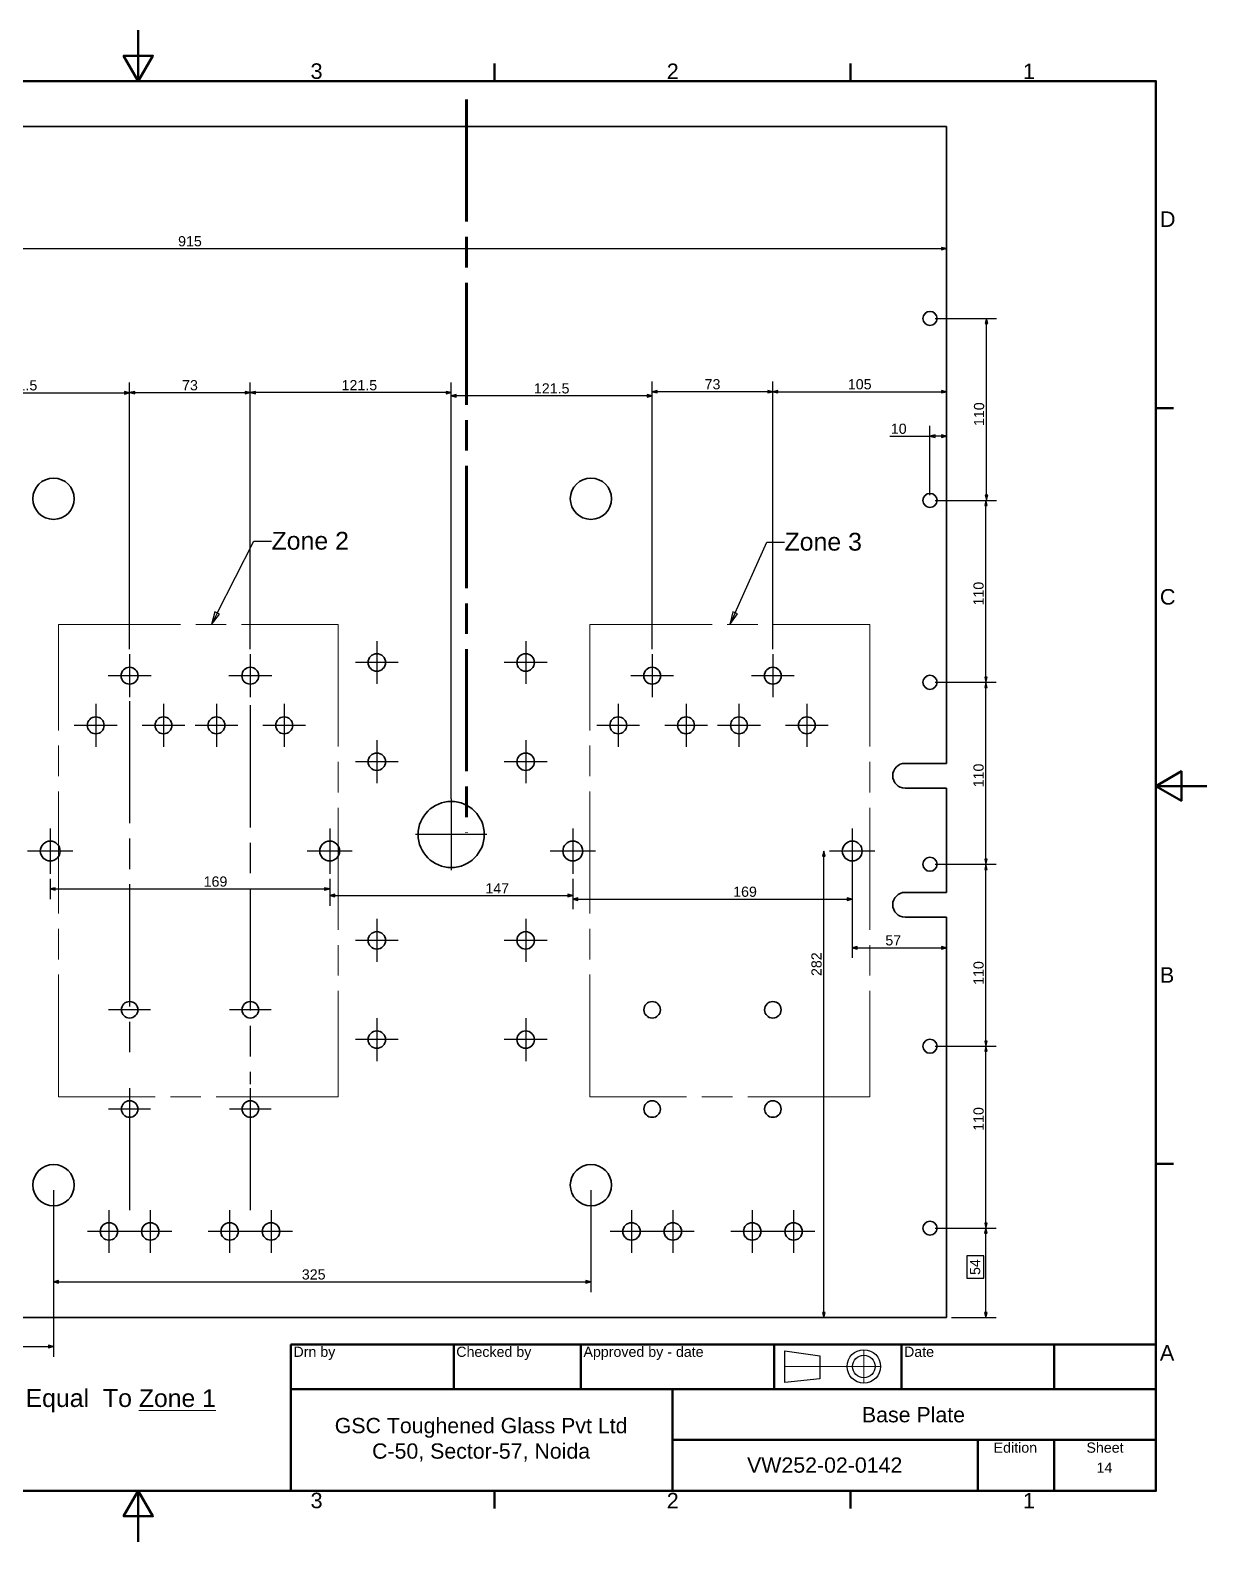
# Paper-space layout 'Base Plate' of a CAD drawing. Header units: millimetres. Extents: x 0 to 420, y 0 to 297.
# Drawn here: x 188.8 to 420, y 0 to 297 of the extents above; entities that cross this region are included whole.
import ezdxf

# ---------------------------------------------------------------- set-up
doc = ezdxf.new("R2010")
doc.units = ezdxf.units.MM
doc.linetypes.add('ACAD_ISO08W100', pattern=[36, 24, -3, 6, -3])
for name, color, linetype, lineweight in [('2dTransBorder', 7, 'Continuous', 35), ('2dTransTitleBlock', 7, 'Continuous', 35), ('Center Mark', 7, 'ACAD_ISO08W100', 25), ('Dimensions', 5, 'Continuous', 25), ('Leader Lines', 5, 'Continuous', 25), ('Sketch Lines', 7, 'Continuous', 25), ('Text', 5, 'Continuous', 25), ('Visible Edges', 7, 'Continuous', 50)]:
    doc.layers.add(name, color=color, linetype=linetype, lineweight=lineweight)
doc.layers.add('Title', color=7, linetype='Continuous')
doc.styles.add('Current-ISO', font='ARIAL.TTF')
doc.styles.get("Standard").update_dxf_attribs({"font": 'ARIAL.TTF'})
doc.styles.add('Text Style5', font='ARIAL.TTF')
doc.styles.add('Text Style8', font='ARIAL.TTF')

# ---------------------------------------------------------------- blocks, each defined once
blk = doc.blocks.new('2dTransSymbol2')
at = {"color": 179}
for points in [[(72.47, 254.33), (71.47, 254.08), (72.47, 253.83), (72.47, 254.33)], [(367.85, 253.83), (368.85, 254.08), (367.85, 254.33), (367.85, 253.83)]]:
    blk.add_solid(points, dxfattribs=at)
at = {"layer": 'Dimensions', "color": 179, "linetype": 'Continuous', "lineweight": 25, "true_color": 0x262659}
for p, q in [((71.47, 277.07), (71.47, 252.08)), ((368.85, 277.07), (368.85, 252.08)), ((72.47, 254.33), (71.47, 254.08)), ((72.47, 254.08), (71.47, 254.08)), ((71.47, 254.08), (72.47, 253.83)), ((72.47, 253.83), (72.47, 254.33)), ((72.47, 254.08), (367.85, 254.08)), ((368.85, 254.08), (367.85, 254.33)), ((367.85, 254.33), (367.85, 253.83)), ((367.85, 254.08), (368.85, 254.08)), ((367.85, 253.83), (368.85, 254.08))]:
    blk.add_line(p, q, dxfattribs=at)
for points in [[(72.47, 254.33), (71.47, 254.08), (72.47, 253.83), (72.47, 254.33)], [(367.85, 253.83), (368.85, 254.08), (367.85, 254.33), (367.85, 253.83)]]:
    blk.add_lwpolyline(points, dxfattribs=at)
at = {"layer": 'Dimensions', "linetype": 'Continuous', "lineweight": 25, "insert": (217.83, 254.51), "char_height": 2, "attachment_point": 7, "style": 'Text Style5'}
blk.add_mtext('915', dxfattribs=at)
blk = doc.blocks.new('2dCenterMark21')
at = {"layer": 'Center Mark', "lineweight": 25}
for p, q in [((208.3, 174.38), (208.3, 165.96)), ((212.51, 170.17), (204.09, 170.17))]:
    blk.add_line(p, q, dxfattribs=at)
blk = doc.blocks.new('2dCenterMark22')
at = {"layer": 'Center Mark', "lineweight": 25}
for p, q in [((201.64, 164.63), (201.64, 156.21)), ((205.84, 160.42), (197.43, 160.42))]:
    blk.add_line(p, q, dxfattribs=at)
blk = doc.blocks.new('2dCenterMark23')
at = {"layer": 'Center Mark', "lineweight": 25}
for p, q in [((232.02, 174.38), (232.02, 165.96)), ((236.23, 170.17), (227.82, 170.17))]:
    blk.add_line(p, q, dxfattribs=at)
blk = doc.blocks.new('2dCenterMark24')
at = {"layer": 'Center Mark', "lineweight": 25}
for p, q in [((225.36, 164.63), (225.36, 156.21)), ((229.57, 160.42), (221.16, 160.42))]:
    blk.add_line(p, q, dxfattribs=at)
blk = doc.blocks.new('2dCenterMark25')
at = {"layer": 'Center Mark', "lineweight": 25}
for p, q in [((214.96, 164.63), (214.96, 156.21)), ((219.17, 160.42), (210.76, 160.42))]:
    blk.add_line(p, q, dxfattribs=at)
blk = doc.blocks.new('2dCenterMark26')
at = {"layer": 'Center Mark', "lineweight": 25}
for p, q in [((238.69, 164.63), (238.69, 156.21)), ((242.89, 160.42), (234.48, 160.42))]:
    blk.add_line(p, q, dxfattribs=at)
blk = doc.blocks.new('2dCenterMark27')
at = {"layer": 'Center Mark', "lineweight": 25}
for p, q in [((256.89, 176.98), (256.89, 168.56)), ((261.09, 172.77), (252.68, 172.77))]:
    blk.add_line(p, q, dxfattribs=at)
blk = doc.blocks.new('2dCenterMark28')
at = {"layer": 'Center Mark', "lineweight": 25}
for p, q in [((256.89, 157.48), (256.89, 149.06)), ((261.09, 153.27), (252.68, 153.27))]:
    blk.add_line(p, q, dxfattribs=at)
blk = doc.blocks.new('2dCenterMark29')
at = {"layer": 'Center Mark', "lineweight": 25}
for p, q in [((256.89, 122.38), (256.89, 113.96)), ((261.09, 118.17), (252.68, 118.17))]:
    blk.add_line(p, q, dxfattribs=at)
blk = doc.blocks.new('2dCenterMark30')
at = {"layer": 'Center Mark', "lineweight": 25}
for p, q in [((256.89, 102.88), (256.89, 94.46)), ((261.09, 98.67), (252.68, 98.67))]:
    blk.add_line(p, q, dxfattribs=at)
blk = doc.blocks.new('2dCenterMark31')
at = {"layer": 'Center Mark', "lineweight": 25}
for p, q in [((204.24, 65.18), (204.24, 56.76)), ((208.44, 60.97), (200.03, 60.97))]:
    blk.add_line(p, q, dxfattribs=at)
blk = doc.blocks.new('2dCenterMark32')
at = {"layer": 'Center Mark', "lineweight": 25}
for p, q in [((212.36, 65.18), (212.36, 56.76)), ((216.57, 60.97), (208.16, 60.97))]:
    blk.add_line(p, q, dxfattribs=at)
blk = doc.blocks.new('2dCenterMark33')
at = {"layer": 'Center Mark', "lineweight": 25}
for p, q in [((227.96, 65.18), (227.96, 56.76)), ((232.17, 60.97), (223.76, 60.97))]:
    blk.add_line(p, q, dxfattribs=at)
blk = doc.blocks.new('2dCenterMark34')
at = {"layer": 'Center Mark', "lineweight": 25}
for p, q in [((236.09, 65.18), (236.09, 56.76)), ((240.29, 60.97), (231.88, 60.97))]:
    blk.add_line(p, q, dxfattribs=at)
blk = doc.blocks.new('2dCenterMark35')
at = {"layer": 'Center Mark', "lineweight": 25}
for p, q in [((286.14, 157.48), (286.14, 149.06)), ((290.34, 153.27), (281.93, 153.27))]:
    blk.add_line(p, q, dxfattribs=at)
blk = doc.blocks.new('2dCenterMark36')
at = {"layer": 'Center Mark', "lineweight": 25}
for p, q in [((286.14, 176.98), (286.14, 168.56)), ((290.34, 172.77), (281.93, 172.77))]:
    blk.add_line(p, q, dxfattribs=at)
blk = doc.blocks.new('2dCenterMark37')
at = {"layer": 'Center Mark', "lineweight": 25}
for p, q in [((304.34, 164.63), (304.34, 156.21)), ((308.54, 160.42), (300.13, 160.42))]:
    blk.add_line(p, q, dxfattribs=at)
blk = doc.blocks.new('2dCenterMark38')
at = {"layer": 'Center Mark', "lineweight": 25}
for p, q in [((311, 174.38), (311, 165.96)), ((315.21, 170.17), (306.79, 170.17))]:
    blk.add_line(p, q, dxfattribs=at)
blk = doc.blocks.new('2dCenterMark39')
at = {"layer": 'Center Mark', "lineweight": 25}
for p, q in [((317.66, 164.63), (317.66, 156.21)), ((321.87, 160.42), (313.46, 160.42))]:
    blk.add_line(p, q, dxfattribs=at)
blk = doc.blocks.new('2dCenterMark40')
at = {"layer": 'Center Mark', "lineweight": 25}
for p, q in [((328.06, 164.63), (328.06, 156.21)), ((332.27, 160.42), (323.86, 160.42))]:
    blk.add_line(p, q, dxfattribs=at)
blk = doc.blocks.new('2dCenterMark41')
at = {"layer": 'Center Mark', "lineweight": 25}
for p, q in [((334.72, 174.38), (334.72, 165.96)), ((338.93, 170.17), (330.52, 170.17))]:
    blk.add_line(p, q, dxfattribs=at)
blk = doc.blocks.new('2dCenterMark42')
at = {"layer": 'Center Mark', "lineweight": 25}
for p, q in [((341.39, 164.63), (341.39, 156.21)), ((345.59, 160.42), (337.18, 160.42))]:
    blk.add_line(p, q, dxfattribs=at)
blk = doc.blocks.new('2dCenterMark43')
at = {"layer": 'Center Mark', "lineweight": 25}
for p, q in [((286.14, 102.88), (286.14, 94.46)), ((290.34, 98.67), (281.93, 98.67))]:
    blk.add_line(p, q, dxfattribs=at)
blk = doc.blocks.new('2dCenterMark44')
at = {"layer": 'Center Mark', "lineweight": 25}
for p, q in [((286.14, 122.38), (286.14, 113.96)), ((290.34, 118.17), (281.93, 118.17))]:
    blk.add_line(p, q, dxfattribs=at)
blk = doc.blocks.new('2dCenterMark45')
at = {"layer": 'Center Mark', "lineweight": 25}
for p, q in [((306.94, 65.18), (306.94, 56.76)), ((311.14, 60.97), (302.73, 60.97))]:
    blk.add_line(p, q, dxfattribs=at)
blk = doc.blocks.new('2dCenterMark46')
at = {"layer": 'Center Mark', "lineweight": 25}
for p, q in [((315.06, 65.18), (315.06, 56.76)), ((319.27, 60.97), (310.86, 60.97))]:
    blk.add_line(p, q, dxfattribs=at)
blk = doc.blocks.new('2dCenterMark47')
at = {"layer": 'Center Mark', "lineweight": 25}
for p, q in [((330.66, 65.18), (330.66, 56.76)), ((334.87, 60.97), (326.46, 60.97))]:
    blk.add_line(p, q, dxfattribs=at)
blk = doc.blocks.new('2dCenterMark48')
at = {"layer": 'Center Mark', "lineweight": 25}
for p, q in [((338.79, 65.18), (338.79, 56.76)), ((342.99, 60.97), (334.58, 60.97))]:
    blk.add_line(p, q, dxfattribs=at)
blk = doc.blocks.new('2dTransSymbol10')
at = {"color": 179}
for points in [[(209.3, 226.04), (208.3, 225.79), (209.3, 225.54), (209.3, 226.04)], [(231.02, 225.54), (232.02, 225.79), (231.02, 226.04), (231.02, 225.54)]]:
    blk.add_solid(points, dxfattribs=at)
at = {"layer": 'Dimensions', "color": 179, "linetype": 'Continuous', "lineweight": 25, "true_color": 0x262659}
for p, q in [((208.3, 175.38), (208.3, 227.79)), ((209.3, 226.04), (208.3, 225.79)), ((209.3, 225.79), (208.3, 225.79)), ((208.3, 225.79), (209.3, 225.54)), ((209.3, 225.54), (209.3, 226.04)), ((209.3, 225.79), (231.02, 225.79)), ((232.02, 225.79), (231.02, 226.04)), ((231.02, 226.04), (231.02, 225.54)), ((231.02, 225.79), (232.02, 225.79)), ((231.02, 225.54), (232.02, 225.79)), ((232.02, 175.38), (232.02, 227.79))]:
    blk.add_line(p, q, dxfattribs=at)
for points in [[(209.3, 226.04), (208.3, 225.79), (209.3, 225.54), (209.3, 226.04)], [(231.02, 225.54), (232.02, 225.79), (231.02, 226.04), (231.02, 225.54)]]:
    blk.add_lwpolyline(points, dxfattribs=at)
at = {"layer": 'Dimensions', "color": 18, "linetype": 'Continuous', "lineweight": 25, "true_color": 0x000000, "insert": (218.61, 226.22), "char_height": 2, "attachment_point": 7, "style": 'Text Style5'}
blk.add_mtext('73', dxfattribs=at)
blk = doc.blocks.new('2dTransSymbol11')
at = {"color": 179}
for points in [[(233.02, 226.04), (232.02, 225.79), (233.02, 225.54), (233.02, 226.04)], [(270.51, 225.54), (271.51, 225.79), (270.51, 226.04), (270.51, 225.54)]]:
    blk.add_solid(points, dxfattribs=at)
at = {"layer": 'Dimensions', "color": 179, "linetype": 'Continuous', "lineweight": 25, "true_color": 0x262659}
for p, q in [((232.02, 175.38), (232.02, 227.79)), ((233.02, 226.04), (232.02, 225.79)), ((233.02, 225.79), (232.02, 225.79)), ((232.02, 225.79), (233.02, 225.54)), ((233.02, 225.54), (233.02, 226.04)), ((270.51, 225.79), (233.02, 225.79)), ((271.51, 225.79), (270.51, 226.04)), ((270.51, 226.04), (270.51, 225.54)), ((270.51, 225.79), (271.51, 225.79)), ((270.51, 225.54), (271.51, 225.79)), ((271.51, 145.97), (271.51, 227.79))]:
    blk.add_line(p, q, dxfattribs=at)
for points in [[(233.02, 226.04), (232.02, 225.79), (233.02, 225.54), (233.02, 226.04)], [(270.51, 225.54), (271.51, 225.79), (270.51, 226.04), (270.51, 225.54)]]:
    blk.add_lwpolyline(points, dxfattribs=at)
at = {"layer": 'Dimensions', "color": 178, "linetype": 'Continuous', "lineweight": 25, "true_color": 0x000001, "insert": (249.96, 226.23), "char_height": 2, "attachment_point": 7, "style": 'Text Style5'}
blk.add_mtext('121.5', dxfattribs=at)
blk = doc.blocks.new('2dTransSymbol12')
at = {"color": 179}
for points in [[(272.51, 225.42), (271.51, 225.17), (272.51, 224.92), (272.51, 225.42)], [(310, 224.92), (311, 225.17), (310, 225.42), (310, 224.92)]]:
    blk.add_solid(points, dxfattribs=at)
at = {"layer": 'Dimensions', "color": 179, "linetype": 'Continuous', "lineweight": 25, "true_color": 0x262659}
for p, q in [((271.51, 145.97), (271.51, 227.17)), ((311, 175.38), (311, 227.17)), ((272.51, 225.42), (271.51, 225.17)), ((272.51, 225.17), (271.51, 225.17)), ((271.51, 225.17), (272.51, 224.92)), ((272.51, 224.92), (272.51, 225.42)), ((310, 225.17), (272.51, 225.17)), ((311, 225.17), (310, 225.42)), ((310, 225.42), (310, 224.92)), ((310, 225.17), (311, 225.17)), ((310, 224.92), (311, 225.17))]:
    blk.add_line(p, q, dxfattribs=at)
for points in [[(272.51, 225.42), (271.51, 225.17), (272.51, 224.92), (272.51, 225.42)], [(310, 224.92), (311, 225.17), (310, 225.42), (310, 224.92)]]:
    blk.add_lwpolyline(points, dxfattribs=at)
at = {"layer": 'Dimensions', "linetype": 'Continuous', "lineweight": 25, "insert": (287.76, 225.6), "char_height": 2, "attachment_point": 7, "style": 'Text Style5'}
blk.add_mtext('121.5', dxfattribs=at)
blk = doc.blocks.new('2dTransSymbol13')
at = {"color": 179}
for points in [[(312, 226.23), (311, 225.98), (312, 225.73), (312, 226.23)], [(333.72, 225.73), (334.72, 225.98), (333.72, 226.23), (333.72, 225.73)]]:
    blk.add_solid(points, dxfattribs=at)
at = {"layer": 'Dimensions', "color": 179, "linetype": 'Continuous', "lineweight": 25, "true_color": 0x262659}
for p, q in [((311, 175.38), (311, 227.98)), ((312, 226.23), (311, 225.98)), ((312, 225.98), (311, 225.98)), ((311, 225.98), (312, 225.73)), ((312, 225.73), (312, 226.23)), ((333.72, 225.98), (312, 225.98)), ((334.72, 225.98), (333.72, 226.23)), ((333.72, 226.23), (333.72, 225.73)), ((333.72, 225.98), (334.72, 225.98)), ((333.72, 225.73), (334.72, 225.98)), ((334.72, 175.38), (334.72, 227.98))]:
    blk.add_line(p, q, dxfattribs=at)
for points in [[(312, 226.23), (311, 225.98), (312, 225.73), (312, 226.23)], [(333.72, 225.73), (334.72, 225.98), (333.72, 226.23), (333.72, 225.73)]]:
    blk.add_lwpolyline(points, dxfattribs=at)
at = {"layer": 'Dimensions', "linetype": 'Continuous', "lineweight": 25, "insert": (321.31, 226.41), "char_height": 2, "attachment_point": 7, "style": 'Text Style5'}
blk.add_mtext('73', dxfattribs=at)
blk = doc.blocks.new('2dTransSymbol14')
at = {"color": 179}
for points in [[(335.72, 226.23), (334.72, 225.98), (335.72, 225.73), (335.72, 226.23)], [(367.85, 225.73), (368.85, 225.98), (367.85, 226.23), (367.85, 225.73)]]:
    blk.add_solid(points, dxfattribs=at)
at = {"layer": 'Dimensions', "color": 179, "linetype": 'Continuous', "lineweight": 25, "true_color": 0x262659}
for p, q in [((334.72, 175.38), (334.72, 227.98)), ((335.72, 226.23), (334.72, 225.98)), ((335.72, 225.98), (334.72, 225.98)), ((334.72, 225.98), (335.72, 225.73)), ((335.72, 225.73), (335.72, 226.23)), ((335.72, 225.98), (367.85, 225.98)), ((368.85, 225.98), (367.85, 226.23)), ((367.85, 226.23), (367.85, 225.73)), ((367.85, 225.98), (368.85, 225.98)), ((367.85, 225.73), (368.85, 225.98))]:
    blk.add_line(p, q, dxfattribs=at)
for points in [[(335.72, 226.23), (334.72, 225.98), (335.72, 225.73), (335.72, 226.23)], [(367.85, 225.73), (368.85, 225.98), (367.85, 226.23), (367.85, 225.73)]]:
    blk.add_lwpolyline(points, dxfattribs=at)
at = {"layer": 'Dimensions', "linetype": 'Continuous', "lineweight": 25, "insert": (349.46, 226.41), "char_height": 2, "attachment_point": 7, "style": 'Text Style5'}
blk.add_mtext('105', dxfattribs=at)
blk = doc.blocks.new('2dTransSymbol23')
at = {"color": 6}
for points in [[(351.32, 116.97), (350.32, 116.72), (351.32, 116.47), (351.32, 116.97)], [(367.85, 116.47), (368.85, 116.72), (367.85, 116.97), (367.85, 116.47)]]:
    blk.add_solid(points, dxfattribs=at)
at = {"layer": 'Dimensions', "color": 6, "linetype": 'Continuous', "lineweight": 25, "true_color": 0xff00ff}
for p, q in [((350.32, 131.27), (350.32, 114.72)), ((351.32, 116.97), (350.32, 116.72)), ((351.32, 116.72), (350.32, 116.72)), ((350.32, 116.72), (351.32, 116.47)), ((351.32, 116.47), (351.32, 116.97)), ((351.32, 116.72), (367.85, 116.72)), ((368.85, 116.72), (367.85, 116.97)), ((367.85, 116.97), (367.85, 116.47)), ((367.85, 116.72), (368.85, 116.72)), ((367.85, 116.47), (368.85, 116.72))]:
    blk.add_line(p, q, dxfattribs=at)
for points in [[(351.32, 116.97), (350.32, 116.72), (351.32, 116.47), (351.32, 116.97)], [(367.85, 116.47), (368.85, 116.72), (367.85, 116.97), (367.85, 116.47)]]:
    blk.add_lwpolyline(points, dxfattribs=at)
at = {"layer": 'Dimensions', "linetype": 'Continuous', "lineweight": 25, "insert": (356.83, 117.15), "char_height": 2, "attachment_point": 7, "style": 'Text Style5'}
blk.add_mtext('57', dxfattribs=at)
blk = doc.blocks.new('2dTransSymbol30')
at = {"color": 179}
for points in [[(376.84, 60.62), (376.59, 61.62), (376.34, 60.62), (376.84, 60.62)], [(376.34, 45.07), (376.59, 44.07), (376.84, 45.07), (376.34, 45.07)]]:
    blk.add_solid(points, dxfattribs=at)
at = {"layer": 'Dimensions', "color": 179, "linetype": 'Continuous', "lineweight": 25, "true_color": 0x262659}
for p, q in [((366.6, 61.62), (378.59, 61.62)), ((376.59, 61.62), (376.34, 60.62)), ((376.34, 60.62), (376.84, 60.62)), ((376.59, 60.62), (376.59, 61.62)), ((376.84, 60.62), (376.59, 61.62)), ((376.59, 45.07), (376.59, 60.62)), ((376.19, 56.18), (372.85, 56.18)), ((372.85, 56.18), (372.85, 51.77)), ((376.19, 51.77), (376.19, 56.18)), ((372.85, 51.77), (376.19, 51.77)), ((376.34, 45.07), (376.59, 44.07)), ((376.84, 45.07), (376.34, 45.07)), ((376.59, 45.07), (376.59, 44.07)), ((376.59, 44.07), (376.84, 45.07)), ((369.85, 44.07), (378.59, 44.07))]:
    blk.add_line(p, q, dxfattribs=at)
for points in [[(376.84, 60.62), (376.59, 61.62), (376.34, 60.62), (376.84, 60.62)], [(376.34, 45.07), (376.59, 44.07), (376.84, 45.07), (376.34, 45.07)]]:
    blk.add_lwpolyline(points, dxfattribs=at)
at = {"layer": 'Dimensions', "color": 18, "linetype": 'Continuous', "lineweight": 25, "true_color": 0x000000, "insert": (375.5, 52.42), "char_height": 2, "attachment_point": 7, "rotation": 90, "style": 'Text Style5'}
blk.add_mtext('54', dxfattribs=at)
blk = doc.blocks.new('2dTransSymbol31')
at = {"color": 179}
for points in [[(376.85, 96.37), (376.6, 97.37), (376.35, 96.37), (376.85, 96.37)], [(376.35, 62.62), (376.6, 61.62), (376.85, 62.62), (376.35, 62.62)]]:
    blk.add_solid(points, dxfattribs=at)
at = {"layer": 'Dimensions', "color": 179, "linetype": 'Continuous', "lineweight": 25, "true_color": 0x262659}
for p, q in [((366.6, 97.37), (378.6, 97.37)), ((376.6, 97.37), (376.35, 96.37)), ((376.35, 96.37), (376.85, 96.37)), ((376.6, 96.37), (376.6, 97.37)), ((376.85, 96.37), (376.6, 97.37)), ((376.6, 62.62), (376.6, 96.37)), ((376.35, 62.62), (376.6, 61.62)), ((376.85, 62.62), (376.35, 62.62)), ((376.6, 62.62), (376.6, 61.62)), ((376.6, 61.62), (376.85, 62.62)), ((366.6, 61.62), (378.6, 61.62))]:
    blk.add_line(p, q, dxfattribs=at)
for points in [[(376.85, 96.37), (376.6, 97.37), (376.35, 96.37), (376.85, 96.37)], [(376.35, 62.62), (376.6, 61.62), (376.85, 62.62), (376.35, 62.62)]]:
    blk.add_lwpolyline(points, dxfattribs=at)
at = {"layer": 'Dimensions', "linetype": 'Continuous', "lineweight": 25, "insert": (376.17, 80.74), "char_height": 2, "attachment_point": 7, "rotation": 90, "style": 'Text Style5'}
blk.add_mtext('110', dxfattribs=at)
blk = doc.blocks.new('2dTransSymbol32')
at = {"color": 179}
for points in [[(376.85, 132.12), (376.6, 133.12), (376.35, 132.12), (376.85, 132.12)], [(376.35, 98.37), (376.6, 97.37), (376.85, 98.37), (376.35, 98.37)]]:
    blk.add_solid(points, dxfattribs=at)
at = {"layer": 'Dimensions', "color": 179, "linetype": 'Continuous', "lineweight": 25, "true_color": 0x262659}
for p, q in [((366.6, 133.12), (378.6, 133.12)), ((376.6, 133.12), (376.35, 132.12)), ((376.35, 132.12), (376.85, 132.12)), ((376.6, 132.12), (376.6, 133.12)), ((376.85, 132.12), (376.6, 133.12)), ((376.6, 98.37), (376.6, 132.12)), ((376.35, 98.37), (376.6, 97.37)), ((376.85, 98.37), (376.35, 98.37)), ((376.6, 98.37), (376.6, 97.37)), ((376.6, 97.37), (376.85, 98.37)), ((366.6, 97.37), (378.6, 97.37))]:
    blk.add_line(p, q, dxfattribs=at)
for points in [[(376.85, 132.12), (376.6, 133.12), (376.35, 132.12), (376.85, 132.12)], [(376.35, 98.37), (376.6, 97.37), (376.85, 98.37), (376.35, 98.37)]]:
    blk.add_lwpolyline(points, dxfattribs=at)
at = {"layer": 'Dimensions', "linetype": 'Continuous', "lineweight": 25, "insert": (376.17, 109.42), "char_height": 2, "attachment_point": 7, "rotation": 90, "style": 'Text Style5'}
blk.add_mtext('110', dxfattribs=at)
blk = doc.blocks.new('2dTransSymbol33')
at = {"color": 179}
for points in [[(376.85, 167.87), (376.6, 168.87), (376.35, 167.87), (376.85, 167.87)], [(376.35, 134.12), (376.6, 133.12), (376.85, 134.12), (376.35, 134.12)]]:
    blk.add_solid(points, dxfattribs=at)
at = {"layer": 'Dimensions', "color": 179, "linetype": 'Continuous', "lineweight": 25, "true_color": 0x262659}
for p, q in [((366.6, 168.87), (378.6, 168.87)), ((376.6, 168.87), (376.35, 167.87)), ((376.35, 167.87), (376.85, 167.87)), ((376.6, 167.87), (376.6, 168.87)), ((376.85, 167.87), (376.6, 168.87)), ((376.6, 134.12), (376.6, 167.87)), ((376.35, 134.12), (376.6, 133.12)), ((376.85, 134.12), (376.35, 134.12)), ((376.6, 134.12), (376.6, 133.12)), ((376.6, 133.12), (376.85, 134.12)), ((366.6, 133.12), (378.6, 133.12))]:
    blk.add_line(p, q, dxfattribs=at)
for points in [[(376.85, 167.87), (376.6, 168.87), (376.35, 167.87), (376.85, 167.87)], [(376.35, 134.12), (376.6, 133.12), (376.85, 134.12), (376.35, 134.12)]]:
    blk.add_lwpolyline(points, dxfattribs=at)
at = {"layer": 'Dimensions', "linetype": 'Continuous', "lineweight": 25, "insert": (376.17, 148.24), "char_height": 2, "attachment_point": 7, "rotation": 90, "style": 'Text Style5'}
blk.add_mtext('110', dxfattribs=at)
blk = doc.blocks.new('2dTransSymbol34')
at = {"color": 179}
for points in [[(376.85, 203.62), (376.6, 204.62), (376.35, 203.62), (376.85, 203.62)], [(376.35, 169.87), (376.6, 168.87), (376.85, 169.87), (376.35, 169.87)]]:
    blk.add_solid(points, dxfattribs=at)
at = {"layer": 'Dimensions', "color": 179, "linetype": 'Continuous', "lineweight": 25, "true_color": 0x262659}
for p, q in [((366.6, 204.62), (378.6, 204.62)), ((376.6, 204.62), (376.35, 203.62)), ((376.35, 203.62), (376.85, 203.62)), ((376.6, 203.62), (376.6, 204.62)), ((376.85, 203.62), (376.6, 204.62)), ((376.6, 169.87), (376.6, 203.62)), ((376.35, 169.87), (376.6, 168.87)), ((376.85, 169.87), (376.35, 169.87)), ((376.6, 169.87), (376.6, 168.87)), ((376.6, 168.87), (376.85, 169.87)), ((366.6, 168.87), (378.6, 168.87))]:
    blk.add_line(p, q, dxfattribs=at)
for points in [[(376.85, 203.62), (376.6, 204.62), (376.35, 203.62), (376.85, 203.62)], [(376.35, 169.87), (376.6, 168.87), (376.85, 169.87), (376.35, 169.87)]]:
    blk.add_lwpolyline(points, dxfattribs=at)
at = {"layer": 'Dimensions', "linetype": 'Continuous', "lineweight": 25, "insert": (376.17, 183.96), "char_height": 2, "attachment_point": 7, "rotation": 90, "style": 'Text Style5'}
blk.add_mtext('110', dxfattribs=at)
blk = doc.blocks.new('2dTransSymbol35')
at = {"color": 179}
for points in [[(376.95, 239.37), (376.7, 240.37), (376.45, 239.37), (376.95, 239.37)], [(376.45, 205.62), (376.7, 204.62), (376.95, 205.62), (376.45, 205.62)]]:
    blk.add_solid(points, dxfattribs=at)
at = {"layer": 'Dimensions', "color": 179, "linetype": 'Continuous', "lineweight": 25, "true_color": 0x262659}
for p, q in [((366.6, 240.37), (378.7, 240.37)), ((376.7, 240.37), (376.45, 239.37)), ((376.45, 239.37), (376.95, 239.37)), ((376.7, 239.37), (376.7, 240.37)), ((376.95, 239.37), (376.7, 240.37)), ((376.7, 205.62), (376.7, 239.37)), ((376.45, 205.62), (376.7, 204.62)), ((376.95, 205.62), (376.45, 205.62)), ((376.7, 205.62), (376.7, 204.62)), ((376.7, 204.62), (376.95, 205.62)), ((366.6, 204.62), (378.7, 204.62))]:
    blk.add_line(p, q, dxfattribs=at)
for points in [[(376.95, 239.37), (376.7, 240.37), (376.45, 239.37), (376.95, 239.37)], [(376.45, 205.62), (376.7, 204.62), (376.95, 205.62), (376.45, 205.62)]]:
    blk.add_lwpolyline(points, dxfattribs=at)
at = {"layer": 'Dimensions', "linetype": 'Continuous', "lineweight": 25, "insert": (376.27, 219.23), "char_height": 2, "attachment_point": 7, "rotation": 90, "style": 'Text Style5'}
blk.add_mtext('110', dxfattribs=at)
blk = doc.blocks.new('2dTransSymbol38')
at = {"color": 179}
for points in [[(169.81, 226.01), (168.81, 225.76), (169.81, 225.51), (169.81, 226.01)], [(207.3, 225.51), (208.3, 225.76), (207.3, 226.01), (207.3, 225.51)]]:
    blk.add_solid(points, dxfattribs=at)
at = {"layer": 'Dimensions', "color": 179, "linetype": 'Continuous', "lineweight": 25, "true_color": 0x262659}
for p, q in [((168.81, 189.01), (168.81, 227.76)), ((169.81, 226.01), (168.81, 225.76)), ((169.81, 225.76), (168.81, 225.76)), ((168.81, 225.76), (169.81, 225.51)), ((169.81, 225.51), (169.81, 226.01)), ((169.81, 225.76), (207.3, 225.76)), ((208.3, 225.76), (207.3, 226.01)), ((207.3, 226.01), (207.3, 225.51)), ((207.3, 225.76), (208.3, 225.76)), ((207.3, 225.51), (208.3, 225.76)), ((208.3, 175.38), (208.3, 227.76)), ((168.81, 145.97), (168.81, 186.57))]:
    blk.add_line(p, q, dxfattribs=at)
for points in [[(169.81, 226.01), (168.81, 225.76), (169.81, 225.51), (169.81, 226.01)], [(207.3, 225.51), (208.3, 225.76), (207.3, 226.01), (207.3, 225.51)]]:
    blk.add_lwpolyline(points, dxfattribs=at)
at = {"layer": 'Dimensions', "color": 18, "linetype": 'Continuous', "lineweight": 25, "true_color": 0x000000, "insert": (183.17, 226.2), "char_height": 2, "attachment_point": 7, "style": 'Text Style5'}
blk.add_mtext('121.5', dxfattribs=at)
blk = doc.blocks.new('2dTransSymbol51')
at = {"color": 179}
for points in [[(366.6, 217.49), (365.6, 217.24), (366.6, 216.99), (366.6, 217.49)], [(367.85, 216.99), (368.85, 217.24), (367.85, 217.49), (367.85, 216.99)]]:
    blk.add_solid(points, dxfattribs=at)
at = {"layer": 'Dimensions', "color": 179, "linetype": 'Continuous', "lineweight": 25, "true_color": 0x262659}
for p, q in [((357.71, 217.24), (365.6, 217.24)), ((365.6, 205.62), (365.6, 219.24)), ((366.6, 217.49), (365.6, 217.24)), ((366.6, 217.24), (365.6, 217.24)), ((365.6, 217.24), (366.6, 216.99)), ((366.6, 216.99), (366.6, 217.49)), ((367.85, 217.24), (366.6, 217.24)), ((368.85, 217.24), (367.85, 217.49)), ((367.85, 217.49), (367.85, 216.99)), ((367.85, 217.24), (368.85, 217.24)), ((367.85, 216.99), (368.85, 217.24))]:
    blk.add_line(p, q, dxfattribs=at)
for points in [[(366.6, 217.49), (365.6, 217.24), (366.6, 216.99), (366.6, 217.49)], [(367.85, 216.99), (368.85, 217.24), (367.85, 217.49), (367.85, 216.99)]]:
    blk.add_lwpolyline(points, dxfattribs=at)
at = {"layer": 'Dimensions', "color": 18, "linetype": 'Continuous', "lineweight": 25, "true_color": 0x000000, "insert": (357.91, 217.67), "char_height": 2, "attachment_point": 7, "style": 'Text Style5'}
blk.add_mtext('10', dxfattribs=at)
blk = doc.blocks.new('2dTransSymbol54')
at = {"color": 179}
for points in [[(88.72, 38.62), (87.72, 38.37), (88.72, 38.12), (88.72, 38.62)], [(192.35, 38.12), (193.35, 38.37), (192.35, 38.62), (192.35, 38.12)]]:
    blk.add_solid(points, dxfattribs=at)
at = {"layer": 'Dimensions', "color": 179, "linetype": 'Continuous', "lineweight": 25, "true_color": 0x262659}
for p, q in [((193.35, 69.07), (193.35, 36.37)), ((87.72, 65.51), (87.72, 36.37)), ((88.72, 38.62), (87.72, 38.37)), ((88.72, 38.12), (88.72, 38.62)), ((193.35, 38.37), (192.35, 38.62)), ((192.35, 38.62), (192.35, 38.12)), ((88.72, 38.37), (87.72, 38.37)), ((87.72, 38.37), (88.72, 38.12)), ((88.72, 38.37), (192.35, 38.37)), ((192.35, 38.37), (193.35, 38.37)), ((192.35, 38.12), (193.35, 38.37))]:
    blk.add_line(p, q, dxfattribs=at)
for points in [[(88.72, 38.62), (87.72, 38.37), (88.72, 38.12), (88.72, 38.62)], [(192.35, 38.12), (193.35, 38.37), (192.35, 38.62), (192.35, 38.12)]]:
    blk.add_lwpolyline(points, dxfattribs=at)
at = {"layer": 'Dimensions', "color": 18, "linetype": 'Continuous', "lineweight": 25, "true_color": 0x000000, "insert": (134.19, 38.8), "char_height": 2, "attachment_point": 7, "style": 'Text Style5'}
blk.add_mtext('325', dxfattribs=at)
blk = doc.blocks.new('2dTransSymbol55')
at = {"color": 179}
for points in [[(194.35, 51.32), (193.35, 51.07), (194.35, 50.82), (194.35, 51.32)], [(297.97, 50.82), (298.97, 51.07), (297.97, 51.32), (297.97, 50.82)]]:
    blk.add_solid(points, dxfattribs=at)
at = {"layer": 'Dimensions', "color": 179, "linetype": 'Continuous', "lineweight": 25, "true_color": 0x262659}
for p, q in [((193.35, 69.07), (193.35, 49.07)), ((298.97, 69.07), (298.97, 49.07)), ((194.35, 51.32), (193.35, 51.07)), ((194.35, 51.07), (193.35, 51.07)), ((193.35, 51.07), (194.35, 50.82)), ((194.35, 50.82), (194.35, 51.32)), ((194.35, 51.07), (297.97, 51.07)), ((298.97, 51.07), (297.97, 51.32)), ((297.97, 51.32), (297.97, 50.82)), ((297.97, 51.07), (298.97, 51.07)), ((297.97, 50.82), (298.97, 51.07))]:
    blk.add_line(p, q, dxfattribs=at)
for points in [[(194.35, 51.32), (193.35, 51.07), (194.35, 50.82), (194.35, 51.32)], [(297.97, 50.82), (298.97, 51.07), (297.97, 51.32), (297.97, 50.82)]]:
    blk.add_lwpolyline(points, dxfattribs=at)
at = {"layer": 'Dimensions', "linetype": 'Continuous', "lineweight": 25, "insert": (242.15, 51.5), "char_height": 2, "attachment_point": 7, "style": 'Text Style5'}
blk.add_mtext('325', dxfattribs=at)
blk = doc.blocks.new('2dCenterMark55')
at = {"layer": 'Center Mark', "lineweight": 25}
for p, q in [((208.3, 165.19), (208.3, 95.65)), ((212.42, 104.52), (204.17, 104.52))]:
    blk.add_line(p, q, dxfattribs=at)
blk = doc.blocks.new('2dCenterMark56')
at = {"layer": 'Center Mark', "lineweight": 25}
for p, q in [((232.02, 164.36), (232.02, 89.92)), ((236.15, 104.52), (227.9, 104.52))]:
    blk.add_line(p, q, dxfattribs=at)
blk = doc.blocks.new('2dCenterMark57')
at = {"layer": 'Center Mark', "lineweight": 25}
for p, q in [((232.02, 89.14), (232.02, 62.62)), ((236.15, 85.02), (227.9, 85.02))]:
    blk.add_line(p, q, dxfattribs=at)
blk = doc.blocks.new('2dCenterMark58')
at = {"layer": 'Center Mark', "lineweight": 25}
for p, q in [((208.3, 89.14), (208.3, 63.57)), ((212.42, 85.02), (204.17, 85.02))]:
    blk.add_line(p, q, dxfattribs=at)
blk = doc.blocks.new('2dCenterMark59')
at = {"layer": 'Center Mark', "lineweight": 25}
for p, q in [((208.3, 174.33), (208.3, 166.01)), ((212.46, 170.17), (204.14, 170.17))]:
    blk.add_line(p, q, dxfattribs=at)
blk = doc.blocks.new('2dCenterMark60')
at = {"layer": 'Center Mark', "lineweight": 25}
for p, q in [((232.02, 174.33), (232.02, 166.01)), ((236.18, 170.17), (227.87, 170.17))]:
    blk.add_line(p, q, dxfattribs=at)
blk = doc.blocks.new('2dCenterMark61')
at = {"layer": 'Center Mark', "lineweight": 25}
for p, q in [((271.51, 145.97), (271.51, 131.97)), ((278.51, 138.97), (264.51, 138.97))]:
    blk.add_line(p, q, dxfattribs=at)
blk = doc.blocks.new('2dCenterMark62')
at = {"layer": 'Center Mark', "lineweight": 25}
for p, q in [((350.32, 140.17), (350.32, 131.27)), ((354.77, 135.72), (345.87, 135.72))]:
    blk.add_line(p, q, dxfattribs=at)
blk = doc.blocks.new('2dCenterMark63')
at = {"layer": 'Center Mark', "lineweight": 25}
for p, q in [((295.4, 140.17), (295.4, 131.27)), ((299.85, 135.72), (290.95, 135.72))]:
    blk.add_line(p, q, dxfattribs=at)
blk = doc.blocks.new('2dCenterMark64')
at = {"layer": 'Center Mark', "lineweight": 25}
for p, q in [((247.62, 140.17), (247.62, 131.27)), ((252.07, 135.72), (243.17, 135.72))]:
    blk.add_line(p, q, dxfattribs=at)
blk = doc.blocks.new('2dCenterMark65')
at = {"layer": 'Center Mark', "lineweight": 25}
for p, q in [((192.7, 140.17), (192.7, 131.27)), ((197.15, 135.72), (188.25, 135.72))]:
    blk.add_line(p, q, dxfattribs=at)
blk = doc.blocks.new('2dTransSymbol60')
at = {"color": 179}
for points in [[(193.7, 128.52), (192.7, 128.27), (193.7, 128.02), (193.7, 128.52)], [(246.62, 128.02), (247.62, 128.27), (246.62, 128.52), (246.62, 128.02)]]:
    blk.add_solid(points, dxfattribs=at)
at = {"layer": 'Dimensions', "color": 179, "linetype": 'Continuous', "lineweight": 25, "true_color": 0x262659}
for p, q in [((192.7, 130.27), (192.7, 126.27)), ((193.7, 128.52), (192.7, 128.27)), ((193.7, 128.27), (192.7, 128.27)), ((192.7, 128.27), (193.7, 128.02)), ((193.7, 128.02), (193.7, 128.52)), ((193.7, 128.27), (246.62, 128.27)), ((247.62, 128.27), (246.62, 128.52)), ((246.62, 128.52), (246.62, 128.02)), ((246.62, 128.27), (247.62, 128.27)), ((246.62, 128.02), (247.62, 128.27)), ((247.62, 130.27), (247.62, 126.27))]:
    blk.add_line(p, q, dxfattribs=at)
for points in [[(193.7, 128.52), (192.7, 128.27), (193.7, 128.02), (193.7, 128.52)], [(246.62, 128.02), (247.62, 128.27), (246.62, 128.52), (246.62, 128.02)]]:
    blk.add_lwpolyline(points, dxfattribs=at)
at = {"layer": 'Dimensions', "color": 18, "linetype": 'Continuous', "lineweight": 25, "true_color": 0x000000, "insert": (222.85, 128.7), "char_height": 2, "attachment_point": 7, "style": 'Text Style5'}
blk.add_mtext('169', dxfattribs=at)
blk = doc.blocks.new('2dTransSymbol61')
at = {"color": 179}
for points in [[(248.62, 127.23), (247.62, 126.98), (248.62, 126.73), (248.62, 127.23)], [(294.4, 126.73), (295.4, 126.98), (294.4, 127.23), (294.4, 126.73)]]:
    blk.add_solid(points, dxfattribs=at)
at = {"layer": 'Dimensions', "color": 179, "linetype": 'Continuous', "lineweight": 25, "true_color": 0x262659}
for p, q in [((247.62, 130.27), (247.62, 124.98)), ((295.4, 130.27), (295.4, 124.98)), ((248.62, 127.23), (247.62, 126.98)), ((248.62, 126.98), (247.62, 126.98)), ((247.62, 126.98), (248.62, 126.73)), ((248.62, 126.73), (248.62, 127.23)), ((248.62, 126.98), (294.4, 126.98)), ((295.4, 126.98), (294.4, 127.23)), ((294.4, 127.23), (294.4, 126.73)), ((294.4, 126.98), (295.4, 126.98)), ((294.4, 126.73), (295.4, 126.98))]:
    blk.add_line(p, q, dxfattribs=at)
for points in [[(248.62, 127.23), (247.62, 126.98), (248.62, 126.73), (248.62, 127.23)], [(294.4, 126.73), (295.4, 126.98), (294.4, 127.23), (294.4, 126.73)]]:
    blk.add_lwpolyline(points, dxfattribs=at)
at = {"layer": 'Dimensions', "linetype": 'Continuous', "lineweight": 25, "insert": (278.22, 127.38), "char_height": 2, "attachment_point": 7, "style": 'Text Style5'}
blk.add_mtext('147', dxfattribs=at)
blk = doc.blocks.new('2dTransSymbol62')
at = {"color": 179}
for points in [[(296.4, 126.52), (295.4, 126.27), (296.4, 126.02), (296.4, 126.52)], [(349.32, 126.02), (350.32, 126.27), (349.32, 126.52), (349.32, 126.02)]]:
    blk.add_solid(points, dxfattribs=at)
at = {"layer": 'Dimensions', "color": 179, "linetype": 'Continuous', "lineweight": 25, "true_color": 0x262659}
for p, q in [((295.4, 130.27), (295.4, 124.27)), ((350.32, 130.27), (350.32, 124.27)), ((296.4, 126.52), (295.4, 126.27)), ((296.4, 126.27), (295.4, 126.27)), ((295.4, 126.27), (296.4, 126.02)), ((296.4, 126.02), (296.4, 126.52)), ((296.4, 126.27), (349.32, 126.27)), ((350.32, 126.27), (349.32, 126.52)), ((349.32, 126.52), (349.32, 126.02)), ((349.32, 126.27), (350.32, 126.27)), ((349.32, 126.02), (350.32, 126.27))]:
    blk.add_line(p, q, dxfattribs=at)
for points in [[(296.4, 126.52), (295.4, 126.27), (296.4, 126.02), (296.4, 126.52)], [(349.32, 126.02), (350.32, 126.27), (349.32, 126.52), (349.32, 126.02)]]:
    blk.add_lwpolyline(points, dxfattribs=at)
at = {"layer": 'Dimensions', "color": 18, "linetype": 'Continuous', "lineweight": 25, "true_color": 0x000000, "insert": (326.92, 126.7), "char_height": 2, "attachment_point": 7, "style": 'Text Style5'}
blk.add_mtext('169', dxfattribs=at)
blk = doc.blocks.new('2dTransSymbol63')
at = {"color": 179}
for points in [[(345, 134.72), (344.75, 135.72), (344.5, 134.72), (345, 134.72)], [(344.5, 45.07), (344.75, 44.07), (345, 45.07), (344.5, 45.07)]]:
    blk.add_solid(points, dxfattribs=at)
at = {"layer": 'Dimensions', "color": 179, "linetype": 'Continuous', "lineweight": 25, "true_color": 0x262659}
for p, q in [((344.75, 135.72), (344.5, 134.72)), ((344.5, 134.72), (345, 134.72)), ((344.75, 134.72), (344.75, 135.72)), ((345, 134.72), (344.75, 135.72)), ((344.75, 45.07), (344.75, 134.72)), ((344.5, 45.07), (344.75, 44.07)), ((345, 45.07), (344.5, 45.07)), ((344.75, 45.07), (344.75, 44.07)), ((344.75, 44.07), (345, 45.07))]:
    blk.add_line(p, q, dxfattribs=at)
for points in [[(345, 134.72), (344.75, 135.72), (344.5, 134.72), (345, 134.72)], [(344.5, 45.07), (344.75, 44.07), (345, 45.07), (344.5, 45.07)]]:
    blk.add_lwpolyline(points, dxfattribs=at)
at = {"layer": 'Dimensions', "linetype": 'Continuous', "lineweight": 25, "insert": (344.32, 111.16), "char_height": 2, "attachment_point": 7, "rotation": 90, "style": 'Text Style5'}
blk.add_mtext('282', dxfattribs=at)
blk = doc.blocks.new('2dTransSymbol66')
at = {"color": 179}
blk.add_solid([(225.05, 182.69), (224.37, 180.24), (225.94, 182.24), (225.05, 182.69)], dxfattribs=at)
at = {"layer": 'Leader Lines', "color": 179, "linetype": 'Continuous', "lineweight": 25, "true_color": 0x262659}
for p, q in [((225.5, 182.47), (232.69, 196.62)), ((232.69, 196.62), (236.19, 196.62)), ((225.05, 182.69), (224.37, 180.24)), ((225.5, 182.47), (224.37, 180.24)), ((224.37, 180.24), (225.94, 182.24)), ((225.94, 182.24), (225.05, 182.69))]:
    blk.add_line(p, q, dxfattribs=at)
blk.add_lwpolyline([(225.05, 182.69), (224.37, 180.24), (225.94, 182.24), (225.05, 182.69)], dxfattribs=at)
at = {"layer": 'Leader Lines', "linetype": 'Continuous', "lineweight": 50, "insert": (236.19, 194.89), "char_height": 3.5, "attachment_point": 7, "style": 'Text Style8'}
blk.add_mtext('Zone 2', dxfattribs=at)
blk = doc.blocks.new('2dTransSymbol67')
at = {"color": 179}
blk.add_solid([(326.84, 182.73), (326.27, 180.24), (327.75, 182.32), (326.84, 182.73)], dxfattribs=at)
at = {"layer": 'Leader Lines', "color": 179, "linetype": 'Continuous', "lineweight": 25, "true_color": 0x262659}
for p, q in [((327.29, 182.52), (333.51, 196.43)), ((333.51, 196.43), (337.01, 196.43)), ((326.84, 182.73), (326.27, 180.24)), ((327.29, 182.52), (326.27, 180.24)), ((326.27, 180.24), (327.75, 182.32)), ((327.75, 182.32), (326.84, 182.73))]:
    blk.add_line(p, q, dxfattribs=at)
blk.add_lwpolyline([(326.84, 182.73), (326.27, 180.24), (327.75, 182.32), (326.84, 182.73)], dxfattribs=at)
at = {"layer": 'Leader Lines', "linetype": 'Continuous', "lineweight": 50, "insert": (337.01, 194.7), "char_height": 3.5, "attachment_point": 7, "style": 'Text Style8'}
blk.add_mtext('Zone 3', dxfattribs=at)
blk = doc.blocks.new('Default Border')
at = {"layer": '2dTransBorder', "color": 179, "linetype": 'Continuous', "lineweight": 50, "true_color": 0x262659}
for points in [[(210, 297), (210, 287), (207.11, 292), (212.89, 292), (210, 287)], [(280, 287), (280, 290.45)], [(350, 287), (350, 290.45)], [(10, 10), (10, 287), (410, 287), (410, 10), (10, 10)], [(410, 222.75), (413.45, 222.75)], [(420, 148.5), (410, 148.5), (415, 151.39), (415, 145.61), (410, 148.5)], [(410, 74.25), (413.45, 74.25)], [(210, 0), (210, 10), (207.11, 5), (212.89, 5), (210, 10)], [(280, 10), (280, 6.55)], [(350, 10), (350, 6.55)]]:
    blk.add_lwpolyline(points, dxfattribs=at)
at = {"layer": '2dTransBorder', "color": 179, "lineweight": 211, "char_height": 3.05, "attachment_point": 7, "style": 'Current-ISO'}
for s, insert in [('3', (243.86, 287.4)), ('2', (313.86, 287.4)), ('1', (383.86, 287.4)), ('D', (410.78, 258.35)), ('C', (410.78, 184.1)), ('B', (410.78, 109.85)), ('A', (410.78, 35.6)), ('3', (243.86, 6.55)), ('2', (313.86, 6.55)), ('1', (383.86, 6.55))]:
    blk.add_mtext(s, dxfattribs=dict(at, insert=insert))
blk = doc.blocks.new('Title')
at = {"layer": '2dTransTitleBlock', "linetype": 'Continuous', "lineweight": 50}
for p, q in [((400, 28.73), (230, 28.73)), ((230, 28.73), (230, 0)), ((262, 20), (262, 28.73)), ((287, 20), (287, 28.73)), ((325, 20), (325, 28.73)), ((350, 20), (350, 28.73)), ((380, 20), (380, 28.73)), ((400, 0), (400, 28.73)), ((230, 20), (400, 20)), ((305, 20), (305, 0)), ((400, 10), (305, 10)), ((365, 0), (365, 10)), ((380, 0), (380, 10)), ((230, 0), (400, 0))]:
    blk.add_line(p, q, dxfattribs=at)
at = {"layer": '2dTransTitleBlock', "lineweight": 25}
for p, q in [((327.08, 21.28), (327.08, 27.49)), ((327.08, 27.49), (333.92, 26.52)), ((333.92, 26.52), (333.92, 22.02)), ((333.92, 22.02), (327.08, 21.28))]:
    blk.add_line(p, q, dxfattribs=at)
at = {"layer": '2dTransTitleBlock', "linetype": 'ACAD_ISO08W100', "lineweight": 18}
for p, q in [((342.6, 21.16), (342.6, 27.74)), ((345.89, 24.45), (327.02, 24.45))]:
    blk.add_line(p, q, dxfattribs=at)
at = {"layer": '2dTransTitleBlock', "lineweight": 25}
for radius in [3.29, 2.22]:
    blk.add_circle((342.6, 24.45), radius, dxfattribs=at)
at = {"layer": '2dTransBorder'}
blk.add_blockref('Default Border', (-10, -10), dxfattribs=at)
at = {"layer": '2dTransTitleBlock', "color": 179, "lineweight": 5, "char_height": 2, "style": 'Current-ISO'}
for s, insert, width, attachment_point, line_spacing_factor in [('Drn by', (230.5, 28.33), 26.9559, 1, 0.846), ('Checked by', (262.5, 28.33), 26.0627, 1, 0.860831), ('Approved by - date', (287.5, 28.33), 41.7838, 1, 0.846), ('Date', (350.5, 28.33), 14.5, 1, 0.846), ('Edition', (372.38, 9.5), 13.7547, 2, 0.846), ('Sheet', (390, 9.5), 19, 2, 0.860831)]:
    blk.add_mtext(s, dxfattribs=dict(at, insert=insert, width=width, attachment_point=attachment_point, line_spacing_factor=line_spacing_factor))
at = {"layer": '2dTransTitleBlock', "char_height": 3, "attachment_point": 5}
for s, insert, width in [('Base Plate', (352.36, 14.95), 93.1108), ('GSC Toughened Glass Pvt Ltd\\PC-50, Sector-57, Noida', (267.38, 10.05), 73.3125), ('VW252-02-0142', (334.91, 5.05), 58.2188)]:
    blk.add_mtext(s, dxfattribs=dict(at, insert=insert, width=width))

psp = doc.layouts.new('Base Plate')

# ---------------------------------------------------------------- linework, layer by layer
at = {"layer": 'Sketch Lines', "linetype": 'ACAD_ISO08W100', "lineweight": 70}
psp.add_line((274.5, 283.39), (274.5, 139.27), dxfattribs=at)
at = {"layer": 'Sketch Lines', "linetype": 'ACAD_ISO08W100', "lineweight": 18}
for p, q in [((194.31, 180.24), (249.31, 180.24)), ((194.31, 87.43), (194.31, 180.24)), ((249.31, 180.24), (249.31, 87.43)), ((298.77, 180.24), (353.77, 180.24)), ((298.77, 87.43), (298.77, 180.24)), ((353.77, 180.24), (353.77, 87.43)), ((249.31, 87.43), (194.31, 87.43)), ((353.77, 87.43), (298.77, 87.43))]:
    psp.add_line(p, q, dxfattribs=at)
at = {"layer": 'Visible Edges', "color": 179, "linetype": 'Continuous', "lineweight": 35, "true_color": 0x262659}
for p, q in [((71.47, 278.07), (368.85, 278.07)), ((368.85, 278.07), (368.85, 152.94)), ((360.72, 152.94), (368.85, 152.94)), ((368.85, 148.07), (360.72, 148.07)), ((368.85, 148.07), (368.85, 127.59)), ((360.72, 127.59), (368.85, 127.59)), ((368.85, 122.72), (360.72, 122.72)), ((368.85, 122.72), (368.85, 44.07)), ((368.85, 44.07), (71.47, 44.07))]:
    psp.add_line(p, q, dxfattribs=at)
for centre, radius in [((365.6, 240.37), 1.38), ((193.35, 204.94), 4.06), ((298.97, 204.94), 4.06), ((365.6, 204.62), 1.38), ((256.89, 172.77), 1.71), ((286.14, 172.77), 1.71), ((208.3, 170.17), 1.66), ((232.02, 170.17), 1.66), ((311, 170.17), 1.66), ((334.72, 170.17), 1.66), ((365.6, 168.87), 1.38), ((201.64, 160.42), 1.66), ((214.96, 160.42), 1.66), ((225.36, 160.42), 1.66), ((238.69, 160.42), 1.66), ((304.34, 160.42), 1.66), ((317.66, 160.42), 1.66), ((328.06, 160.42), 1.66), ((341.39, 160.42), 1.66), ((256.89, 153.27), 1.71), ((286.14, 153.27), 1.71), ((271.51, 138.97), 6.5), ((192.7, 135.72), 1.95), ((247.62, 135.72), 1.95), ((295.4, 135.72), 1.95), ((350.32, 135.72), 1.95), ((365.6, 133.12), 1.38), ((256.89, 118.17), 1.71), ((286.14, 118.17), 1.71), ((208.3, 104.52), 1.62), ((232.02, 104.52), 1.62), ((311, 104.52), 1.62), ((334.72, 104.52), 1.62), ((256.89, 98.67), 1.71), ((286.14, 98.67), 1.71), ((365.6, 97.37), 1.38), ((208.3, 85.02), 1.62), ((232.02, 85.02), 1.62), ((311, 85.02), 1.62), ((334.72, 85.02), 1.62), ((193.35, 70.07), 4.06), ((298.97, 70.07), 4.06), ((204.24, 60.97), 1.71), ((212.36, 60.97), 1.71), ((227.96, 60.97), 1.71), ((236.09, 60.97), 1.71), ((306.94, 60.97), 1.71), ((315.06, 60.97), 1.71), ((330.66, 60.97), 1.71), ((338.79, 60.97), 1.71), ((365.6, 61.62), 1.38)]:
    psp.add_circle(centre, radius, dxfattribs=at)
for centre in [(360.72, 150.51), (360.72, 125.16)]:
    psp.add_arc(centre, 2.44, 90, 270, dxfattribs=at)

# ---------------------------------------------------------------- block references
at = {"layer": 'Center Mark'}
for name in ['2dCenterMark27', '2dCenterMark36', '2dCenterMark21', '2dCenterMark59', '2dCenterMark23', '2dCenterMark60', '2dCenterMark38', '2dCenterMark41', '2dCenterMark22', '2dCenterMark55', '2dCenterMark25', '2dCenterMark24', '2dCenterMark56', '2dCenterMark26', '2dCenterMark37', '2dCenterMark39', '2dCenterMark40', '2dCenterMark42', '2dCenterMark28', '2dCenterMark35', '2dCenterMark61', '2dCenterMark65', '2dCenterMark64', '2dCenterMark63', '2dCenterMark62', '2dCenterMark29', '2dCenterMark44', '2dCenterMark30', '2dCenterMark43', '2dCenterMark58', '2dCenterMark57', '2dCenterMark31', '2dCenterMark32', '2dCenterMark33', '2dCenterMark34', '2dCenterMark45', '2dCenterMark46', '2dCenterMark47', '2dCenterMark48']:
    psp.add_blockref(name, (0, 0), dxfattribs=at)
at = {"layer": 'Dimensions'}
for name in ['2dTransSymbol2', '2dTransSymbol35', '2dTransSymbol38', '2dTransSymbol10', '2dTransSymbol11', '2dTransSymbol12', '2dTransSymbol13', '2dTransSymbol14', '2dTransSymbol51', '2dTransSymbol34', '2dTransSymbol33', '2dTransSymbol63', '2dTransSymbol60', '2dTransSymbol23', '2dTransSymbol32', '2dTransSymbol61', '2dTransSymbol62', '2dTransSymbol31', '2dTransSymbol54', '2dTransSymbol55', '2dTransSymbol30']:
    psp.add_blockref(name, (0, 0), dxfattribs=at)
at = {"layer": 'Leader Lines'}
for name in ['2dTransSymbol66', '2dTransSymbol67']:
    psp.add_blockref(name, (0, 0), dxfattribs=at)
at = {"layer": 'Title'}
psp.add_blockref('Title', (10, 10), dxfattribs=at)

# ---------------------------------------------------------------- texts
at = {"insert": (398.34, 15.56), "char_height": 2, "attachment_point": 1}
psp.add_mtext('14', dxfattribs=at)
at = {"layer": 'Text', "color": 179, "linetype": 'Continuous', "lineweight": 5, "true_color": 0x262659, "insert": (86.09, 31.49), "char_height": 3.5, "width": 140.5092, "attachment_point": 1, "line_spacing_factor": 0.900102, "style": 'Current-ISO'}
psp.add_mtext('\\W1.00;\\H5.0038;\\l! \\W1.00;\\H3.5000;\\lNote :-  Dimension of \\W1.00;\\H3.4798;\\LZone  2  &  Zone 3\\W1.00;\\H3.5000;\\l Are Equal  To \\W1.00;\\H3.4798;\\LZone 1\\W1.00;\\H3.5000;\\l And Unspecified Hole Dia = 10.25mm', dxfattribs=at)

doc.saveas('drawing.dxf')
